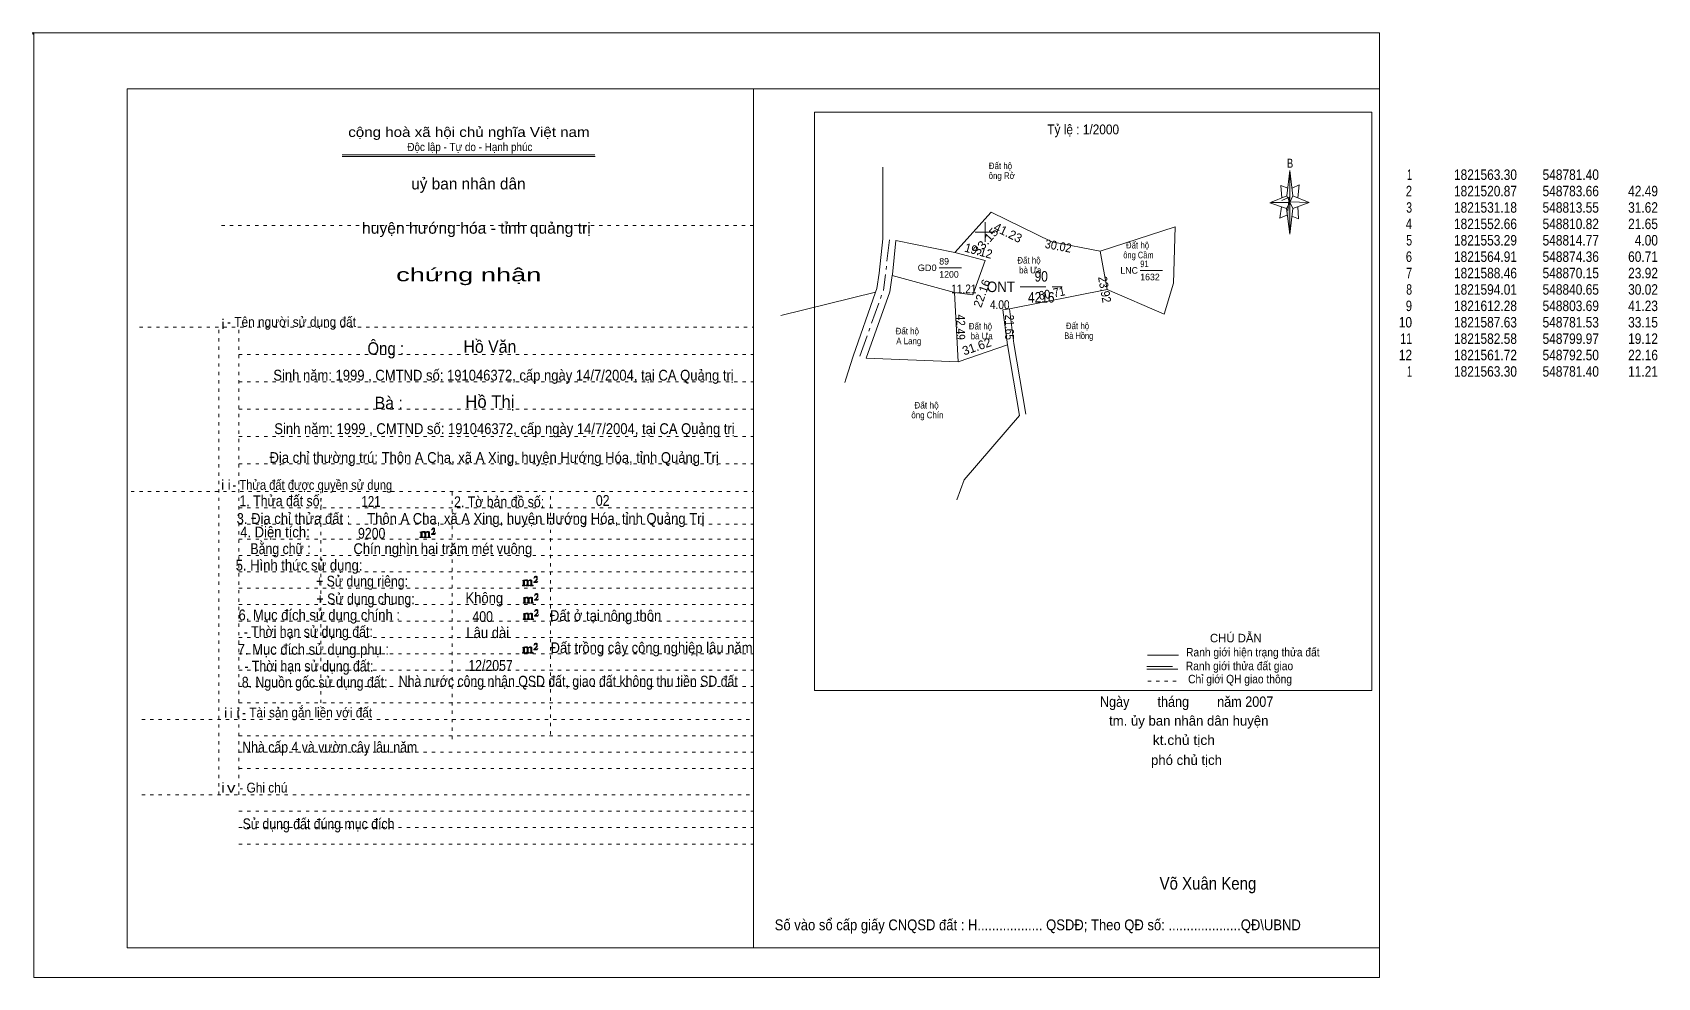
# Model space of a CAD drawing. Header units: centimetres. Extents: x -1.6 to 48, y -3.3 to 25.5.
import ezdxf
from ezdxf.enums import TextEntityAlignment as Align

# ---------------------------------------------------------------- set-up
doc = ezdxf.new("R2010")
doc.units = ezdxf.units.CM
doc.header["$LTSCALE"] = 0.13
for name, pattern in [('DOT_DASHED', [7.7, 5, -1.2, 0.3, -1.2]), ('DOTTED', [1.5, 0.3, -1.2]), ('LONG_DASHED', [7.5, 6, -1.5])]:
    doc.linetypes.add(name, pattern=pattern)
for name, color, linetype, lineweight in [('1', 7, 'DOTTED', 13), ('22', 7, 'Continuous', 13), ('33', 7, 'LONG_DASHED', 13), ('4', 7, 'Continuous', 13), ('5', 7, 'Continuous', 13), ('50', 7, 'Continuous', 13), ('52', 7, 'Continuous', 13), ('53', 7, 'Continuous', 13)]:
    doc.layers.add(name, color=color, linetype=linetype, lineweight=lineweight)
for name, color, linetype in [('10', 7, 'Continuous'), ('23', 7, 'Continuous'), ('30', 7, 'Continuous')]:
    doc.layers.add(name, color=color, linetype=linetype)

msp = doc.modelspace()

# ---------------------------------------------------------------- hatches: boundary and pattern name
at = {"layer": '5'}
msp.add_hatch(color=256, dxfattribs=at).paths.add_polyline_path([(36.77, 20.31), (36.77, 19.35), (36.67, 20.13)])
at = {"layer": '50'}
for points in [[(10.27, 10.13), (10.27, 10.12), (10.27, 10.11), (10.25, 10.11), (10.24, 10.11), (10.24, 10.1), (10.33, 10.1), (10.33, 10.11), (10.32, 10.11), (10.31, 10.11), (10.31, 10.12), (10.31, 10.13), (10.31, 10.24), (10.31, 10.25), (10.32, 10.26), (10.34, 10.26), (10.35, 10.26), (10.36, 10.26), (10.37, 10.25), (10.39, 10.22), (10.39, 10.13), (10.37, 10.12), (10.37, 10.11), (10.36, 10.11), (10.35, 10.11), (10.35, 10.1), (10.44, 10.1), (10.44, 10.11), (10.43, 10.11), (10.42, 10.11), (10.42, 10.12), (10.42, 10.13), (10.42, 10.24), (10.44, 10.26), (10.45, 10.26), (10.46, 10.26), (10.49, 10.26), (10.49, 10.25), (10.5, 10.24), (10.5, 10.22), (10.5, 10.13), (10.5, 10.12), (10.49, 10.11), (10.49, 10.11), (10.47, 10.11), (10.47, 10.1), (10.56, 10.1), (10.56, 10.11), (10.55, 10.11), (10.54, 10.11), (10.53, 10.12), (10.53, 10.13), (10.53, 10.2), (10.53, 10.25), (10.53, 10.26), (10.52, 10.27), (10.5, 10.28), (10.47, 10.28), (10.46, 10.28), (10.44, 10.27), (10.41, 10.25), (10.41, 10.26), (10.4, 10.28), (10.39, 10.28), (10.37, 10.28), (10.35, 10.28), (10.34, 10.28), (10.32, 10.26), (10.31, 10.26), (10.31, 10.25), (10.31, 10.25), (10.31, 10.26), (10.31, 10.28), (10.24, 10.26), (10.24, 10.26), (10.25, 10.26), (10.27, 10.25), (10.27, 10.24), (10.27, 10.23)], [(10.69, 10.19), (10.72, 10.24), (10.72, 10.24), (10.71, 10.22), (10.69, 10.22), (10.68, 10.22), (10.63, 10.22), (10.66, 10.26), (10.67, 10.27), (10.69, 10.28), (10.69, 10.3), (10.69, 10.32), (10.69, 10.34), (10.69, 10.35), (10.69, 10.37), (10.68, 10.38), (10.67, 10.38), (10.66, 10.39), (10.65, 10.39), (10.63, 10.38), (10.63, 10.38), (10.62, 10.37), (10.61, 10.35), (10.59, 10.33), (10.61, 10.33), (10.61, 10.35), (10.62, 10.35), (10.63, 10.36), (10.65, 10.36), (10.66, 10.36), (10.67, 10.35), (10.68, 10.35), (10.68, 10.32), (10.68, 10.3), (10.66, 10.28), (10.66, 10.26), (10.65, 10.25), (10.59, 10.2), (10.59, 10.19)], [(13.39, 8.66), (13.39, 8.65), (13.39, 8.64), (13.38, 8.64), (13.37, 8.64), (13.37, 8.62), (13.45, 8.62), (13.45, 8.64), (13.44, 8.64), (13.43, 8.64), (13.43, 8.65), (13.43, 8.66), (13.43, 8.77), (13.43, 8.78), (13.44, 8.79), (13.47, 8.79), (13.48, 8.79), (13.49, 8.79), (13.5, 8.78), (13.51, 8.74), (13.51, 8.66), (13.5, 8.65), (13.5, 8.64), (13.49, 8.64), (13.48, 8.64), (13.48, 8.62), (13.57, 8.62), (13.57, 8.64), (13.55, 8.64), (13.54, 8.64), (13.54, 8.65), (13.54, 8.66), (13.54, 8.77), (13.57, 8.79), (13.58, 8.79), (13.59, 8.79), (13.61, 8.79), (13.61, 8.78), (13.62, 8.77), (13.62, 8.74), (13.62, 8.66), (13.62, 8.65), (13.61, 8.64), (13.61, 8.64), (13.6, 8.64), (13.6, 8.62), (13.69, 8.62), (13.69, 8.64), (13.67, 8.64), (13.66, 8.64), (13.65, 8.65), (13.65, 8.66), (13.65, 8.73), (13.65, 8.78), (13.65, 8.79), (13.64, 8.8), (13.62, 8.81), (13.6, 8.81), (13.59, 8.81), (13.57, 8.8), (13.53, 8.78), (13.53, 8.79), (13.52, 8.81), (13.51, 8.81), (13.5, 8.81), (13.48, 8.81), (13.47, 8.81), (13.44, 8.79), (13.43, 8.79), (13.43, 8.78), (13.43, 8.78), (13.43, 8.79), (13.43, 8.81), (13.37, 8.79), (13.37, 8.79), (13.38, 8.79), (13.39, 8.78), (13.39, 8.77), (13.39, 8.76)], [(13.82, 8.72), (13.84, 8.77), (13.84, 8.77), (13.83, 8.74), (13.82, 8.74), (13.81, 8.74), (13.75, 8.74), (13.79, 8.79), (13.8, 8.8), (13.82, 8.81), (13.82, 8.83), (13.82, 8.84), (13.82, 8.87), (13.82, 8.88), (13.82, 8.9), (13.81, 8.91), (13.8, 8.91), (13.79, 8.92), (13.77, 8.92), (13.75, 8.91), (13.75, 8.91), (13.74, 8.9), (13.73, 8.88), (13.72, 8.86), (13.73, 8.86), (13.73, 8.88), (13.74, 8.88), (13.75, 8.89), (13.77, 8.89), (13.79, 8.89), (13.8, 8.88), (13.81, 8.88), (13.81, 8.84), (13.81, 8.83), (13.79, 8.81), (13.79, 8.79), (13.77, 8.78), (13.72, 8.73), (13.72, 8.72)], [(13.41, 8.12), (13.41, 8.11), (13.41, 8.1), (13.4, 8.1), (13.39, 8.1), (13.39, 8.09), (13.48, 8.09), (13.48, 8.1), (13.47, 8.1), (13.45, 8.1), (13.45, 8.11), (13.45, 8.12), (13.45, 8.23), (13.45, 8.24), (13.47, 8.26), (13.49, 8.26), (13.5, 8.26), (13.51, 8.26), (13.52, 8.24), (13.53, 8.21), (13.53, 8.12), (13.52, 8.11), (13.52, 8.1), (13.51, 8.1), (13.5, 8.1), (13.5, 8.09), (13.59, 8.09), (13.59, 8.1), (13.58, 8.1), (13.57, 8.1), (13.57, 8.11), (13.57, 8.12), (13.57, 8.23), (13.59, 8.26), (13.6, 8.26), (13.61, 8.26), (13.63, 8.26), (13.63, 8.24), (13.64, 8.23), (13.64, 8.21), (13.64, 8.12), (13.64, 8.11), (13.63, 8.1), (13.63, 8.1), (13.62, 8.1), (13.62, 8.09), (13.71, 8.09), (13.71, 8.1), (13.7, 8.1), (13.69, 8.1), (13.67, 8.11), (13.67, 8.12), (13.67, 8.2), (13.67, 8.24), (13.67, 8.26), (13.66, 8.27), (13.64, 8.28), (13.62, 8.28), (13.61, 8.28), (13.59, 8.27), (13.55, 8.24), (13.55, 8.26), (13.54, 8.28), (13.53, 8.28), (13.52, 8.28), (13.5, 8.28), (13.49, 8.28), (13.47, 8.26), (13.45, 8.26), (13.45, 8.24), (13.45, 8.24), (13.45, 8.26), (13.45, 8.28), (13.39, 8.26), (13.39, 8.26), (13.4, 8.26), (13.41, 8.24), (13.41, 8.23), (13.41, 8.22)], [(13.84, 8.19), (13.86, 8.23), (13.86, 8.23), (13.85, 8.21), (13.84, 8.21), (13.83, 8.21), (13.77, 8.21), (13.81, 8.26), (13.82, 8.27), (13.84, 8.28), (13.84, 8.3), (13.84, 8.31), (13.84, 8.33), (13.84, 8.34), (13.84, 8.37), (13.83, 8.38), (13.82, 8.38), (13.81, 8.39), (13.8, 8.39), (13.77, 8.38), (13.77, 8.38), (13.76, 8.37), (13.75, 8.34), (13.74, 8.32), (13.75, 8.32), (13.75, 8.34), (13.76, 8.34), (13.77, 8.36), (13.8, 8.36), (13.81, 8.36), (13.82, 8.34), (13.83, 8.34), (13.83, 8.31), (13.83, 8.3), (13.81, 8.28), (13.81, 8.26), (13.8, 8.24), (13.74, 8.2), (13.74, 8.19)], [(13.41, 7.64), (13.41, 7.63), (13.41, 7.62), (13.4, 7.62), (13.39, 7.62), (13.39, 7.6), (13.47, 7.6), (13.47, 7.62), (13.46, 7.62), (13.45, 7.62), (13.45, 7.63), (13.45, 7.64), (13.45, 7.75), (13.45, 7.76), (13.46, 7.77), (13.49, 7.77), (13.5, 7.77), (13.51, 7.77), (13.52, 7.76), (13.53, 7.72), (13.53, 7.64), (13.52, 7.63), (13.52, 7.62), (13.51, 7.62), (13.5, 7.62), (13.5, 7.6), (13.59, 7.6), (13.59, 7.62), (13.57, 7.62), (13.56, 7.62), (13.56, 7.63), (13.56, 7.64), (13.56, 7.75), (13.59, 7.77), (13.6, 7.77), (13.61, 7.77), (13.63, 7.77), (13.63, 7.76), (13.64, 7.75), (13.64, 7.72), (13.64, 7.64), (13.64, 7.63), (13.63, 7.62), (13.63, 7.62), (13.62, 7.62), (13.62, 7.6), (13.71, 7.6), (13.71, 7.62), (13.69, 7.62), (13.68, 7.62), (13.67, 7.63), (13.67, 7.64), (13.67, 7.71), (13.67, 7.76), (13.67, 7.77), (13.66, 7.78), (13.64, 7.79), (13.62, 7.79), (13.61, 7.79), (13.59, 7.78), (13.55, 7.76), (13.55, 7.77), (13.54, 7.79), (13.53, 7.79), (13.52, 7.79), (13.5, 7.79), (13.49, 7.79), (13.46, 7.77), (13.45, 7.77), (13.45, 7.76), (13.45, 7.76), (13.45, 7.77), (13.45, 7.79), (13.39, 7.77), (13.39, 7.77), (13.4, 7.77), (13.41, 7.76), (13.41, 7.75), (13.41, 7.74)], [(13.84, 7.7), (13.86, 7.75), (13.86, 7.75), (13.85, 7.72), (13.84, 7.72), (13.83, 7.72), (13.77, 7.72), (13.81, 7.77), (13.82, 7.78), (13.84, 7.79), (13.84, 7.81), (13.84, 7.82), (13.84, 7.85), (13.84, 7.86), (13.84, 7.88), (13.83, 7.89), (13.82, 7.89), (13.81, 7.9), (13.79, 7.9), (13.77, 7.89), (13.77, 7.89), (13.76, 7.88), (13.75, 7.86), (13.74, 7.84), (13.75, 7.84), (13.75, 7.86), (13.76, 7.86), (13.77, 7.87), (13.79, 7.87), (13.81, 7.87), (13.82, 7.86), (13.83, 7.86), (13.83, 7.82), (13.83, 7.81), (13.81, 7.79), (13.81, 7.77), (13.79, 7.76), (13.74, 7.71), (13.74, 7.7)], [(13.39, 6.61), (13.39, 6.6), (13.39, 6.59), (13.38, 6.59), (13.37, 6.59), (13.37, 6.57), (13.45, 6.57), (13.45, 6.59), (13.44, 6.59), (13.43, 6.59), (13.43, 6.6), (13.43, 6.61), (13.43, 6.72), (13.43, 6.73), (13.44, 6.74), (13.47, 6.74), (13.48, 6.74), (13.49, 6.74), (13.5, 6.73), (13.51, 6.69), (13.51, 6.61), (13.5, 6.6), (13.5, 6.59), (13.49, 6.59), (13.48, 6.59), (13.48, 6.57), (13.57, 6.57), (13.57, 6.59), (13.55, 6.59), (13.54, 6.59), (13.54, 6.6), (13.54, 6.61), (13.54, 6.72), (13.57, 6.74), (13.58, 6.74), (13.59, 6.74), (13.61, 6.74), (13.61, 6.73), (13.62, 6.72), (13.62, 6.69), (13.62, 6.61), (13.62, 6.6), (13.61, 6.59), (13.61, 6.59), (13.6, 6.59), (13.6, 6.57), (13.69, 6.57), (13.69, 6.59), (13.67, 6.59), (13.66, 6.59), (13.65, 6.6), (13.65, 6.61), (13.65, 6.68), (13.65, 6.73), (13.65, 6.74), (13.64, 6.75), (13.62, 6.76), (13.6, 6.76), (13.59, 6.76), (13.57, 6.75), (13.53, 6.73), (13.53, 6.74), (13.52, 6.76), (13.51, 6.76), (13.5, 6.76), (13.48, 6.76), (13.47, 6.76), (13.44, 6.74), (13.43, 6.74), (13.43, 6.73), (13.43, 6.73), (13.43, 6.74), (13.43, 6.76), (13.37, 6.74), (13.37, 6.74), (13.38, 6.74), (13.39, 6.73), (13.39, 6.72), (13.39, 6.71)], [(13.82, 6.67), (13.84, 6.72), (13.84, 6.72), (13.83, 6.69), (13.82, 6.69), (13.81, 6.69), (13.75, 6.69), (13.79, 6.74), (13.8, 6.75), (13.82, 6.76), (13.82, 6.78), (13.82, 6.79), (13.82, 6.82), (13.82, 6.83), (13.82, 6.85), (13.81, 6.86), (13.8, 6.86), (13.79, 6.87), (13.77, 6.87), (13.75, 6.86), (13.75, 6.86), (13.74, 6.85), (13.73, 6.83), (13.72, 6.81), (13.73, 6.81), (13.73, 6.83), (13.74, 6.83), (13.75, 6.84), (13.77, 6.84), (13.79, 6.84), (13.8, 6.83), (13.81, 6.83), (13.81, 6.79), (13.81, 6.78), (13.79, 6.76), (13.79, 6.74), (13.77, 6.73), (13.72, 6.68), (13.72, 6.67)]]:
    msp.add_hatch(color=256, dxfattribs=at).paths.add_polyline_path(points)

# ---------------------------------------------------------------- linework, layer by layer
at = {"layer": '1', "linetype": 'Continuous'}
for p, q in [((1.31, -2.42), (1.31, 23.78)), ((1.31, 23.78), (39.51, 23.78)), ((20.41, -2.42), (20.41, 23.78)), ((39.51, -2.42), (39.51, 23.78)), ((7.87, 21.76), (15.58, 21.76)), ((7.87, 21.71), (15.59, 21.71)), ((36.67, 20.13), (36.16, 20.3)), ((1.31, -2.42), (39.51, -2.42))]:
    msp.add_line(p, q, dxfattribs=at)
at = {"layer": '1'}
for p, q in [((4.19, 19.61), (20.41, 19.61)), ((1.69, 16.51), (20.41, 16.51)), ((4.11, 2.25), (4.11, 16.51)), ((4.72, 2.25), (4.72, 16.51)), ((4.72, 15.68), (20.41, 15.68)), ((4.72, 14.84), (20.41, 14.84)), ((4.72, 14.01), (20.41, 14.01)), ((4.72, 13.18), (20.41, 13.18)), ((4.72, 12.34), (20.41, 12.34)), ((1.43, 11.5), (20.41, 11.5)), ((7.22, 5.05), (7.22, 11.5)), ((11.22, 3.95), (11.22, 11.5)), ((14.22, 4.09), (14.22, 11.5)), ((4.72, 11), (20.41, 11)), ((4.72, 10.5), (20.41, 10.5)), ((4.72, 10.05), (20.41, 10.05)), ((4.72, 9.55), (20.41, 9.55)), ((4.72, 9.05), (20.41, 9.05)), ((4.72, 8.55), (20.41, 8.55)), ((4.72, 8.05), (20.41, 8.05)), ((4.72, 7.55), (20.41, 7.55)), ((4.72, 7.05), (20.41, 7.05)), ((4.72, 6.55), (20.41, 6.55)), ((4.72, 6.05), (20.41, 6.05)), ((4.72, 5.55), (20.41, 5.55)), ((4.72, 5.05), (20.41, 5.05)), ((1.76, 4.55), (20.41, 4.55)), ((4.72, 4.05), (20.41, 4.05)), ((4.72, 3.55), (20.41, 3.55)), ((4.72, 3.05), (20.41, 3.05)), ((1.76, 2.25), (20.41, 2.25)), ((4.72, 1.75), (20.41, 1.75)), ((4.72, 1.25), (20.41, 1.25)), ((4.72, 0.75), (20.41, 0.75))]:
    msp.add_line(p, q, dxfattribs=at)
at = {"layer": '1', "linetype": 'Continuous'}
msp.add_lwpolyline([(-1.53, -3.32), (39.51, -3.32), (39.51, 25.48), (-1.53, 25.48)], close=True, dxfattribs=at)
msp.add_lwpolyline([(36.68, 19.93), (36.47, 19.83), (36.52, 20.18)], dxfattribs=at)
at = {"layer": '22'}
for p, q in [((30.99, 18.83), (33.28, 19.57)), ((24.76, 19.15), (26.56, 18.79)), ((24.64, 18.09), (26.55, 17.57)), ((21.25, 16.87), (24.14, 17.58)), ((26.55, 17.57), (26.66, 15.45)), ((31.2, 17.66), (32.94, 16.91)), ((28.16, 15.97), (28.02, 17.04))]:
    msp.add_line(p, q, dxfattribs=at)
at = {"layer": '22', "linetype": 'DOT_DASHED'}
msp.add_line((24.56, 19.17), (24.44, 18.12), dxfattribs=at)
at = {"layer": '22'}
for points in [[(24.14, 17.58), (24.18, 17.69), (24.25, 18.16), (24.36, 19.2), (24.36, 21.39)], [(26.56, 18.79), (27.66, 20.02), (29.51, 19.11), (30.99, 18.83), (31.2, 17.66)], [(32.94, 16.91), (33.22, 17.85), (33.28, 19.57)], [(24.64, 18.09), (24.65, 18.12), (24.76, 19.15)], [(26.55, 17.57), (27.1, 17.5), (27.48, 18.54), (26.56, 18.79)], [(23.85, 15.56), (24.57, 17.59), (24.64, 18.09)], [(23.2, 14.82), (23.23, 14.92), (23.45, 15.63), (24.14, 17.58)], [(31.2, 17.66), (28.22, 17.07), (28.02, 17.04)], [(28.72, 13.86), (28.35, 16.01), (28.22, 17.07)], [(23.85, 15.56), (26.66, 15.45), (26.66, 15.45), (28.16, 15.97)], [(26.62, 11.25), (26.84, 11.85), (28.53, 13.82), (28.16, 15.97)]]:
    msp.add_lwpolyline(points, dxfattribs=at)
at = {"layer": '22', "linetype": 'DOT_DASHED'}
msp.add_lwpolyline([(23.66, 15.63), (24.38, 17.64), (24.44, 18.12)], dxfattribs=at)
at = {"layer": '33'}
msp.add_line((28.55, 17.74), (29.83, 17.74), dxfattribs=at)
at = {"layer": '4'}
for p, q in [((32.43, 6.51), (33.38, 6.51)), ((32.41, 6.08), (33.36, 6.08))]:
    msp.add_line(p, q, dxfattribs=at)
at = {"layer": '4', "linetype": 'LONG_DASHED'}
msp.add_line((32.41, 6.16), (33.36, 6.16), dxfattribs=at)
at = {"layer": '4', "linetype": 'DOTTED'}
msp.add_line((32.44, 5.72), (33.43, 5.72), dxfattribs=at)
at = {"layer": '4'}
msp.add_lwpolyline([(22.28, 23.07), (39.27, 23.07), (39.27, 5.43), (22.28, 5.43)], close=True, dxfattribs=at)
msp.add_circle((-1.55, 25.47), 0.025, dxfattribs=at)
at = {"layer": '5'}
for p, q in [((36.68, 20.51), (36.77, 21.29)), ((36.86, 20.51), (37.36, 20.31)), ((36.86, 20.13), (36.77, 19.35)), ((37.04, 19.81), (36.83, 19.89)), ((37.02, 20.19), (37.04, 19.81))]:
    msp.add_line(p, q, dxfattribs=at)
for points in [[(36.71, 20.75), (36.5, 20.83), (36.53, 20.45)], [(36.84, 20.75), (37.06, 20.85), (37.02, 20.45)], [(36.77, 20.31), (36.68, 20.51), (36.18, 20.31)], [(36.53, 20.37), (36.75, 20.47), (36.71, 20.07)], [(36.77, 20.31), (36.86, 20.13), (37.36, 20.31)]]:
    msp.add_lwpolyline(points, dxfattribs=at)
for points in [[(36.77, 21.29), (36.86, 20.51), (36.77, 20.31)], [(36.77, 20.31), (36.18, 20.31), (36.68, 20.51), (36.86, 20.13), (37.36, 20.31), (36.77, 20.33)], [(36.77, 20.31), (36.77, 19.35), (36.67, 20.13)]]:
    msp.add_lwpolyline(points, close=True, dxfattribs=at)
at = {"layer": '50'}
for points in [[(10.27, 10.13), (10.27, 10.12), (10.27, 10.11), (10.25, 10.11), (10.24, 10.11), (10.24, 10.1), (10.33, 10.1), (10.33, 10.11), (10.32, 10.11), (10.31, 10.11), (10.31, 10.12), (10.31, 10.13), (10.31, 10.24), (10.31, 10.25), (10.32, 10.26), (10.34, 10.26), (10.35, 10.26), (10.36, 10.26), (10.37, 10.25), (10.39, 10.22), (10.39, 10.13), (10.37, 10.12), (10.37, 10.11), (10.36, 10.11), (10.35, 10.11), (10.35, 10.1), (10.44, 10.1), (10.44, 10.11), (10.43, 10.11), (10.42, 10.11), (10.42, 10.12), (10.42, 10.13), (10.42, 10.24), (10.44, 10.26), (10.45, 10.26), (10.46, 10.26), (10.49, 10.26), (10.49, 10.25), (10.5, 10.24), (10.5, 10.22), (10.5, 10.13), (10.5, 10.12), (10.49, 10.11), (10.49, 10.11), (10.47, 10.11), (10.47, 10.1), (10.56, 10.1), (10.56, 10.11), (10.55, 10.11), (10.54, 10.11), (10.53, 10.12), (10.53, 10.13), (10.53, 10.2), (10.53, 10.25), (10.53, 10.26), (10.52, 10.27), (10.5, 10.28), (10.47, 10.28), (10.46, 10.28), (10.44, 10.27), (10.41, 10.25), (10.41, 10.26), (10.4, 10.28), (10.39, 10.28), (10.37, 10.28), (10.35, 10.28), (10.34, 10.28), (10.32, 10.26), (10.31, 10.26), (10.31, 10.25), (10.31, 10.25), (10.31, 10.26), (10.31, 10.28), (10.24, 10.26), (10.24, 10.26), (10.25, 10.26), (10.27, 10.25), (10.27, 10.24), (10.27, 10.23)], [(10.69, 10.19), (10.72, 10.24), (10.72, 10.24), (10.71, 10.22), (10.69, 10.22), (10.68, 10.22), (10.63, 10.22), (10.66, 10.26), (10.67, 10.27), (10.69, 10.28), (10.69, 10.3), (10.69, 10.32), (10.69, 10.34), (10.69, 10.35), (10.69, 10.37), (10.68, 10.38), (10.67, 10.38), (10.66, 10.39), (10.65, 10.39), (10.63, 10.38), (10.63, 10.38), (10.62, 10.37), (10.61, 10.35), (10.59, 10.33), (10.61, 10.33), (10.61, 10.35), (10.62, 10.35), (10.63, 10.36), (10.65, 10.36), (10.66, 10.36), (10.67, 10.35), (10.68, 10.35), (10.68, 10.32), (10.68, 10.3), (10.66, 10.28), (10.66, 10.26), (10.65, 10.25), (10.59, 10.2), (10.59, 10.19)], [(13.39, 8.66), (13.39, 8.65), (13.39, 8.64), (13.38, 8.64), (13.37, 8.64), (13.37, 8.62), (13.45, 8.62), (13.45, 8.64), (13.44, 8.64), (13.43, 8.64), (13.43, 8.65), (13.43, 8.66), (13.43, 8.77), (13.43, 8.78), (13.44, 8.79), (13.47, 8.79), (13.48, 8.79), (13.49, 8.79), (13.5, 8.78), (13.51, 8.74), (13.51, 8.66), (13.5, 8.65), (13.5, 8.64), (13.49, 8.64), (13.48, 8.64), (13.48, 8.62), (13.57, 8.62), (13.57, 8.64), (13.55, 8.64), (13.54, 8.64), (13.54, 8.65), (13.54, 8.66), (13.54, 8.77), (13.57, 8.79), (13.58, 8.79), (13.59, 8.79), (13.61, 8.79), (13.61, 8.78), (13.62, 8.77), (13.62, 8.74), (13.62, 8.66), (13.62, 8.65), (13.61, 8.64), (13.61, 8.64), (13.6, 8.64), (13.6, 8.62), (13.69, 8.62), (13.69, 8.64), (13.67, 8.64), (13.66, 8.64), (13.65, 8.65), (13.65, 8.66), (13.65, 8.73), (13.65, 8.78), (13.65, 8.79), (13.64, 8.8), (13.62, 8.81), (13.6, 8.81), (13.59, 8.81), (13.57, 8.8), (13.53, 8.78), (13.53, 8.79), (13.52, 8.81), (13.51, 8.81), (13.5, 8.81), (13.48, 8.81), (13.47, 8.81), (13.44, 8.79), (13.43, 8.79), (13.43, 8.78), (13.43, 8.78), (13.43, 8.79), (13.43, 8.81), (13.37, 8.79), (13.37, 8.79), (13.38, 8.79), (13.39, 8.78), (13.39, 8.77), (13.39, 8.76)], [(13.82, 8.72), (13.84, 8.77), (13.84, 8.77), (13.83, 8.74), (13.82, 8.74), (13.81, 8.74), (13.75, 8.74), (13.79, 8.79), (13.8, 8.8), (13.82, 8.81), (13.82, 8.83), (13.82, 8.84), (13.82, 8.87), (13.82, 8.88), (13.82, 8.9), (13.81, 8.91), (13.8, 8.91), (13.79, 8.92), (13.77, 8.92), (13.75, 8.91), (13.75, 8.91), (13.74, 8.9), (13.73, 8.88), (13.72, 8.86), (13.73, 8.86), (13.73, 8.88), (13.74, 8.88), (13.75, 8.89), (13.77, 8.89), (13.79, 8.89), (13.8, 8.88), (13.81, 8.88), (13.81, 8.84), (13.81, 8.83), (13.79, 8.81), (13.79, 8.79), (13.77, 8.78), (13.72, 8.73), (13.72, 8.72)], [(13.41, 8.12), (13.41, 8.11), (13.41, 8.1), (13.4, 8.1), (13.39, 8.1), (13.39, 8.09), (13.48, 8.09), (13.48, 8.1), (13.47, 8.1), (13.45, 8.1), (13.45, 8.11), (13.45, 8.12), (13.45, 8.23), (13.45, 8.24), (13.47, 8.26), (13.49, 8.26), (13.5, 8.26), (13.51, 8.26), (13.52, 8.24), (13.53, 8.21), (13.53, 8.12), (13.52, 8.11), (13.52, 8.1), (13.51, 8.1), (13.5, 8.1), (13.5, 8.09), (13.59, 8.09), (13.59, 8.1), (13.58, 8.1), (13.57, 8.1), (13.57, 8.11), (13.57, 8.12), (13.57, 8.23), (13.59, 8.26), (13.6, 8.26), (13.61, 8.26), (13.63, 8.26), (13.63, 8.24), (13.64, 8.23), (13.64, 8.21), (13.64, 8.12), (13.64, 8.11), (13.63, 8.1), (13.63, 8.1), (13.62, 8.1), (13.62, 8.09), (13.71, 8.09), (13.71, 8.1), (13.7, 8.1), (13.69, 8.1), (13.67, 8.11), (13.67, 8.12), (13.67, 8.2), (13.67, 8.24), (13.67, 8.26), (13.66, 8.27), (13.64, 8.28), (13.62, 8.28), (13.61, 8.28), (13.59, 8.27), (13.55, 8.24), (13.55, 8.26), (13.54, 8.28), (13.53, 8.28), (13.52, 8.28), (13.5, 8.28), (13.49, 8.28), (13.47, 8.26), (13.45, 8.26), (13.45, 8.24), (13.45, 8.24), (13.45, 8.26), (13.45, 8.28), (13.39, 8.26), (13.39, 8.26), (13.4, 8.26), (13.41, 8.24), (13.41, 8.23), (13.41, 8.22)], [(13.84, 8.19), (13.86, 8.23), (13.86, 8.23), (13.85, 8.21), (13.84, 8.21), (13.83, 8.21), (13.77, 8.21), (13.81, 8.26), (13.82, 8.27), (13.84, 8.28), (13.84, 8.3), (13.84, 8.31), (13.84, 8.33), (13.84, 8.34), (13.84, 8.37), (13.83, 8.38), (13.82, 8.38), (13.81, 8.39), (13.8, 8.39), (13.77, 8.38), (13.77, 8.38), (13.76, 8.37), (13.75, 8.34), (13.74, 8.32), (13.75, 8.32), (13.75, 8.34), (13.76, 8.34), (13.77, 8.36), (13.8, 8.36), (13.81, 8.36), (13.82, 8.34), (13.83, 8.34), (13.83, 8.31), (13.83, 8.3), (13.81, 8.28), (13.81, 8.26), (13.8, 8.24), (13.74, 8.2), (13.74, 8.19)], [(13.41, 7.64), (13.41, 7.63), (13.41, 7.62), (13.4, 7.62), (13.39, 7.62), (13.39, 7.6), (13.47, 7.6), (13.47, 7.62), (13.46, 7.62), (13.45, 7.62), (13.45, 7.63), (13.45, 7.64), (13.45, 7.75), (13.45, 7.76), (13.46, 7.77), (13.49, 7.77), (13.5, 7.77), (13.51, 7.77), (13.52, 7.76), (13.53, 7.72), (13.53, 7.64), (13.52, 7.63), (13.52, 7.62), (13.51, 7.62), (13.5, 7.62), (13.5, 7.6), (13.59, 7.6), (13.59, 7.62), (13.57, 7.62), (13.56, 7.62), (13.56, 7.63), (13.56, 7.64), (13.56, 7.75), (13.59, 7.77), (13.6, 7.77), (13.61, 7.77), (13.63, 7.77), (13.63, 7.76), (13.64, 7.75), (13.64, 7.72), (13.64, 7.64), (13.64, 7.63), (13.63, 7.62), (13.63, 7.62), (13.62, 7.62), (13.62, 7.6), (13.71, 7.6), (13.71, 7.62), (13.69, 7.62), (13.68, 7.62), (13.67, 7.63), (13.67, 7.64), (13.67, 7.71), (13.67, 7.76), (13.67, 7.77), (13.66, 7.78), (13.64, 7.79), (13.62, 7.79), (13.61, 7.79), (13.59, 7.78), (13.55, 7.76), (13.55, 7.77), (13.54, 7.79), (13.53, 7.79), (13.52, 7.79), (13.5, 7.79), (13.49, 7.79), (13.46, 7.77), (13.45, 7.77), (13.45, 7.76), (13.45, 7.76), (13.45, 7.77), (13.45, 7.79), (13.39, 7.77), (13.39, 7.77), (13.4, 7.77), (13.41, 7.76), (13.41, 7.75), (13.41, 7.74)], [(13.84, 7.7), (13.86, 7.75), (13.86, 7.75), (13.85, 7.72), (13.84, 7.72), (13.83, 7.72), (13.77, 7.72), (13.81, 7.77), (13.82, 7.78), (13.84, 7.79), (13.84, 7.81), (13.84, 7.82), (13.84, 7.85), (13.84, 7.86), (13.84, 7.88), (13.83, 7.89), (13.82, 7.89), (13.81, 7.9), (13.79, 7.9), (13.77, 7.89), (13.77, 7.89), (13.76, 7.88), (13.75, 7.86), (13.74, 7.84), (13.75, 7.84), (13.75, 7.86), (13.76, 7.86), (13.77, 7.87), (13.79, 7.87), (13.81, 7.87), (13.82, 7.86), (13.83, 7.86), (13.83, 7.82), (13.83, 7.81), (13.81, 7.79), (13.81, 7.77), (13.79, 7.76), (13.74, 7.71), (13.74, 7.7)], [(13.39, 6.61), (13.39, 6.6), (13.39, 6.59), (13.38, 6.59), (13.37, 6.59), (13.37, 6.57), (13.45, 6.57), (13.45, 6.59), (13.44, 6.59), (13.43, 6.59), (13.43, 6.6), (13.43, 6.61), (13.43, 6.72), (13.43, 6.73), (13.44, 6.74), (13.47, 6.74), (13.48, 6.74), (13.49, 6.74), (13.5, 6.73), (13.51, 6.69), (13.51, 6.61), (13.5, 6.6), (13.5, 6.59), (13.49, 6.59), (13.48, 6.59), (13.48, 6.57), (13.57, 6.57), (13.57, 6.59), (13.55, 6.59), (13.54, 6.59), (13.54, 6.6), (13.54, 6.61), (13.54, 6.72), (13.57, 6.74), (13.58, 6.74), (13.59, 6.74), (13.61, 6.74), (13.61, 6.73), (13.62, 6.72), (13.62, 6.69), (13.62, 6.61), (13.62, 6.6), (13.61, 6.59), (13.61, 6.59), (13.6, 6.59), (13.6, 6.57), (13.69, 6.57), (13.69, 6.59), (13.67, 6.59), (13.66, 6.59), (13.65, 6.6), (13.65, 6.61), (13.65, 6.68), (13.65, 6.73), (13.65, 6.74), (13.64, 6.75), (13.62, 6.76), (13.6, 6.76), (13.59, 6.76), (13.57, 6.75), (13.53, 6.73), (13.53, 6.74), (13.52, 6.76), (13.51, 6.76), (13.5, 6.76), (13.48, 6.76), (13.47, 6.76), (13.44, 6.74), (13.43, 6.74), (13.43, 6.73), (13.43, 6.73), (13.43, 6.74), (13.43, 6.76), (13.37, 6.74), (13.37, 6.74), (13.38, 6.74), (13.39, 6.73), (13.39, 6.72), (13.39, 6.71)], [(13.82, 6.67), (13.84, 6.72), (13.84, 6.72), (13.83, 6.69), (13.82, 6.69), (13.81, 6.69), (13.75, 6.69), (13.79, 6.74), (13.8, 6.75), (13.82, 6.76), (13.82, 6.78), (13.82, 6.79), (13.82, 6.82), (13.82, 6.83), (13.82, 6.85), (13.81, 6.86), (13.8, 6.86), (13.79, 6.87), (13.77, 6.87), (13.75, 6.86), (13.75, 6.86), (13.74, 6.85), (13.73, 6.83), (13.72, 6.81), (13.73, 6.81), (13.73, 6.83), (13.74, 6.83), (13.75, 6.84), (13.77, 6.84), (13.79, 6.84), (13.8, 6.83), (13.81, 6.83), (13.81, 6.79), (13.81, 6.78), (13.79, 6.76), (13.79, 6.74), (13.77, 6.73), (13.72, 6.68), (13.72, 6.67)]]:
    msp.add_lwpolyline(points, close=True, dxfattribs=at)
at = {"layer": '52'}
for p, q in [((26.08, 18.32), (26.76, 18.32)), ((32.21, 18.24), (32.89, 18.24))]:
    msp.add_line(p, q, dxfattribs=at)
at = {"layer": '53'}
for p, q in [((27.18, 19.41), (27.78, 19.41)), ((27.48, 19.11), (27.48, 19.71))]:
    msp.add_line(p, q, dxfattribs=at)

# ---------------------------------------------------------------- texts
at = {"layer": '1'}
for s, height, width, p in [('cộng hoà xã hội chủ nghĩa Việt nam', 0.3, 1.15, (11.735, 22.31)), ('Độc lập - Tự do - Hạnh phúc', 0.25, 0.9, (11.765, 21.88)), ('chứng nhận', 0.4, 1.55, (11.73, 17.91)), ('- Tên người sử dụng đất', 0.3, 0.9, (6.325, 16.52)), ('- Thửa đất được quyền sử dụng', 0.3, 0.85, (6.96, 11.55)), ('- Tài sản gắn liền với đất ', 0.3, 0.9, (6.85, 4.61)), ('v', 0.3, 1.3, (4.485, 2.32)), ('- Ghi chú', 0.3, 0.9, (5.465, 2.32))]:
    msp.add_text(s, height=height, dxfattribs=dict(at, width=width)).set_placement(p, align=Align.CENTER)
for s, height, p in [('uỷ ban nhân dân', 0.35, (11.72, 20.71)), ('i', 0.3, (4.235, 16.45)), ('i', 0.3, (4.225, 11.55)), ('i', 0.3, (4.425, 11.55)), ('i', 0.3, (4.315, 4.6)), ('i', 0.3, (4.485, 4.59)), ('i', 0.3, (4.695, 4.6)), ('i', 0.3, (4.235, 2.32))]:
    msp.add_text(s, height=height, dxfattribs=at).set_placement(p, align=Align.CENTER)
at = {"layer": '10', "width": 0.9}
for s, height, p in [('Tỷ lệ : 1/2000', 0.3, (30.47, 22.39)), ('Võ Xuân Keng', 0.38, (34.275, -0.64))]:
    msp.add_text(s, height=height, dxfattribs=at).set_placement(p, align=Align.CENTER)
at = {"layer": '23'}
for s, width, p in [('Đất hộ ', 0.9, (27.98, 21.33)), ('ông Rở', 0.9, (27.985, 21.03)), ('ông Cầm', 0.85, (32.155, 18.61)), ('Đất hộ ', 0.9, (32.16, 18.91)), ('Đất hộ ', 0.9, (28.85, 18.45)), ('bà Ưa', 0.9, (28.855, 18.15)), ('Đất hộ ', 0.9, (25.14, 16.29)), ('Đất hộ ', 0.9, (27.37, 16.44)), ('Bà Hồng', 0.85, (30.335, 16.15)), ('Đất hộ ', 0.9, (30.33, 16.45)), ('A Lang', 0.9, (25.15, 15.99)), ('bà Ưa', 0.9, (27.375, 16.14)), (' ông Chín', 0.9, (25.685, 13.73)), ('Đất hộ', 0.95, (25.69, 14.03))]:
    msp.add_text(s, height=0.2, dxfattribs=dict(at, width=width)).set_placement(p, align=Align.CENTER)
at = {"layer": '30'}
for s, width, p in [('1', 0.65, (40.5, 21)), ('1821563.30', 0.85, (43.7, 21)), ('548781.40', 0.85, (46.2, 21)), ('548781.40', 0.85, (46.2, 21)), ('2', 0.8, (40.5, 20.5)), ('1821520.87', 0.85, (43.7, 20.5)), ('548783.66', 0.85, (46.2, 20.5)), ('42.49', 0.85, (48, 20.5)), ('3', 0.75, (40.5, 20)), ('1821531.18', 0.85, (43.7, 20)), ('548813.55', 0.85, (46.2, 20)), ('31.62', 0.85, (48, 20)), ('1821552.66', 0.85, (43.7, 19.5)), ('548810.82', 0.85, (46.2, 19.5)), ('21.65', 0.85, (48, 19.5)), ('4', 0.8, (40.5, 19.5)), ('5', 0.75, (40.5, 19)), ('1821553.29', 0.85, (43.7, 19)), ('548814.77', 0.85, (46.2, 19)), ('4.00', 0.85, (48, 19)), ('6', 0.8, (40.5, 18.5)), ('1821564.91', 0.85, (43.7, 18.5)), ('548874.36', 0.85, (46.2, 18.5)), ('60.71', 0.85, (48, 18.5)), ('7', 0.75, (40.5, 18)), ('1821588.46', 0.85, (43.7, 18)), ('548870.15', 0.85, (46.2, 18)), ('23.92', 0.85, (48, 18)), ('8', 0.75, (40.5, 17.5)), ('1821594.01', 0.85, (43.7, 17.5)), ('548840.65', 0.85, (46.2, 17.5)), ('30.02', 0.85, (48, 17.5)), ('9', 0.8, (40.5, 17)), ('1821612.28', 0.85, (43.7, 17)), ('548803.69', 0.85, (46.2, 17)), ('41.23', 0.85, (48, 17)), ('10', 0.85, (40.5, 16.5)), ('1821587.63', 0.85, (43.7, 16.5)), ('548781.53', 0.85, (46.2, 16.5)), ('33.15', 0.85, (48, 16.5)), ('11', 0.75, (40.5, 16)), ('1821582.58', 0.85, (43.7, 16)), ('548799.97', 0.85, (46.2, 16)), ('19.12', 0.85, (48, 16)), ('12', 0.85, (40.5, 15.5)), ('1821561.72', 0.85, (43.7, 15.5)), ('548792.50', 0.85, (46.2, 15.5)), ('22.16', 0.85, (48, 15.5)), ('1', 0.65, (40.5, 15)), ('1821563.30', 0.85, (43.7, 15)), ('548781.40', 0.85, (46.2, 15)), ('11.21', 0.85, (48, 15))]:
    msp.add_text(s, height=0.32, dxfattribs=dict(at, width=width)).set_placement(p, align=Align.RIGHT)
for s, height, rotation, width, p in [('33.15', 0.26, 48.045, 1.1, (27.586, 19.043)), ('19.12', 0.27, 344.684, 0.95, (27.244, 18.706)), ('30.02', 0.27, 349.345, 0.9, (29.685, 18.854)), ('23.92', 0.27, 280.136, 0.9, (30.993, 17.634)), ('60.71', 0.27, 11.034, 0.9, (29.539, 17.408)), ('42.49', 0.27, 270, 0.85, (26.6, 16.51)), ('21.65', 0.27, 270, 0.85, (28.09, 16.505))]:
    msp.add_text(s, height=height, rotation=rotation, dxfattribs=dict(at, width=width)).set_placement(p, align=Align.CENTER)
for s, height, rotation, p in [('41.23', 0.27, 333.696, (28.115, 19.27)), ('22.16', 0.26, 70.297, (27.502, 17.496)), ('31.62', 0.27, 19.031, (27.266, 15.793))]:
    msp.add_text(s, height=height, rotation=rotation, dxfattribs=at).set_placement(p, align=Align.CENTER)
at = {"layer": '30', "width": 0.85}
for s, p in [('11.21', (26.83, 17.54)), ('4.00', (27.925, 17.06))]:
    msp.add_text(s, height=0.27, dxfattribs=at).set_placement(p, align=Align.CENTER)
at = {"layer": '33', "width": 0.95}
msp.add_text('ONT', height=0.32, dxfattribs=at).set_placement((28.39, 17.58), align=Align.RIGHT)
at = {"layer": '33', "width": 0.85}
for s, p in [('90', (29.19, 17.9)), ('4216', (29.19, 17.26))]:
    msp.add_text(s, height=0.32, dxfattribs=at).set_placement(p, align=Align.CENTER)
at = {"layer": '4'}
msp.add_text('CHÚ DẪN', height=0.2591, dxfattribs=at).set_placement((35.125, 6.9), align=Align.CENTER)
at = {"layer": '4', "width": 0.9}
for s, p in [('Ranh giới hiện trạng thửa đất', (35.645, 6.47)), ('Ranh giới thửa đất giao ', (35.28, 6.05)), ('Chỉ giới QH giao thông', (35.255, 5.65))]:
    msp.add_text(s, height=0.2591, dxfattribs=at).set_placement(p, align=Align.CENTER)
at = {"layer": '5', "width": 0.75}
msp.add_text('B', height=0.276, dxfattribs=at).set_placement((36.78, 21.37), align=Align.CENTER)
at = {"layer": '50'}
for s, height, width, p in [('  huyện hướng hóa - tỉnh quảng trị', 0.34, 1.05, (11.83, 19.36)), ('Ông :', 0.38, 0.9, (9.2, 15.67)), ('Hồ Văn', 0.38, 0.95, (12.375, 15.73)), ('Sinh năm: 1999 , CMTND số: 191046372, cấp ngày 14/7/2004, tại CA Quảng trị', 0.33, 0.9, (12.79, 14.88)), ('Bà :', 0.38, 0.95, (9.29, 14.01)), ('Sinh năm: 1999 , CMTND số: 191046372, cấp ngày 14/7/2004, tại CA Quảng trị', 0.33, 0.9, (12.82, 13.25)), ('Địa chỉ thường trú: Thôn A Cha, xã A Xing, huyện Hướng Hóa, tỉnh Quảng Trị', 0.33, 0.9, (12.505, 12.37)), ('1. Thửa đất số:  ', 0.33, 0.85, (6.115, 11.05)), ('121', 0.33, 0.8, (8.75, 11.03)), ('2. Tờ bản đồ số:  ', 0.33, 0.85, (12.76, 11.02)), ('02', 0.33, 0.85, (15.815, 11.06)), ('3. Địa chỉ thửa đất : ', 0.33, 0.9, (6.44, 10.51)), ('4. Diện tích: ', 0.33, 0.9, (5.875, 10.1)), ('Thôn A Cha, xã A Xing, huyện Hướng Hóa, tỉnh Quảng Trị', 0.33, 0.9, (13.775, 10.51)), ('Bằng chữ :', 0.33, 0.85, (5.99, 9.59)), ('Chín nghìn hai trăm mét vuông', 0.33, 0.9, (10.94, 9.59)), ('9200', 0.33, 0.85, (8.77, 10.06)), ('5. Hình thức sử dụng:', 0.33, 0.9, (6.555, 9.09)), ('+ Sử dụng riêng:', 0.33, 0.85, (8.475, 8.6)), ('Không', 0.33, 0.9, (12.205, 8.09)), ('6. Mục đích sử dụng chính :', 0.33, 0.9, (7.17, 7.57)), ('+ Sử dụng chung:', 0.33, 0.85, (8.585, 8.06)), ('400', 0.33, 0.85, (12.155, 7.52)), ('Đất ở tại nông thôn', 0.33, 0.9, (15.905, 7.55)), ('- Thời hạn sử dụng đất:', 0.33, 0.85, (6.835, 7.06)), ('Lâu dài', 0.33, 0.9, (12.31, 7.03)), ('Đất trồng cây công nghiệp lâu năm', 0.33, 0.9, (17.305, 6.57)), ('7. Mục đích sử dụng phụ :', 0.33, 0.9, (6.99, 6.52)), ('- Thời hạn sử dụng đất:', 0.33, 0.85, (6.855, 6.01)), ('12/2057', 0.33, 0.85, (12.395, 6.03)), ('8. Nguồn gốc sử dụng đất:', 0.33, 0.85, (7.03, 5.52)), ('Nhà nước công nhận QSD đất, giao đất không thu tiền SD đất', 0.33, 0.85, (14.765, 5.55)), ('Ngày        tháng        năm 2007', 0.32, 0.9, (33.625, 4.93)), ('kt.chủ tịch', 0.3, 1.05, (33.54, 3.77)), ('Nhà cấp 4 và vườn cây lâu năm', 0.33, 0.85, (7.49, 3.54)), ('Sử dụng đất đúng mục đích ', 0.33, 0.85, (7.2, 1.2)), ('Số vào sổ cấp giấy CNQSD đất : H.................. QSDĐ; Theo QĐ số: ....................QĐ\\UBND', 0.33, 0.9, (29.085, -1.88))]:
    msp.add_text(s, height=height, dxfattribs=dict(at, width=width)).set_placement(p, align=Align.CENTER)
for s, height, p in [('Hồ Thị', 0.38, (12.375, 14.05)), ('tm. ủy ban nhân dân huyện ', 0.3, (33.745, 4.36)), ('phó chủ tịch', 0.3, (33.62, 3.16))]:
    msp.add_text(s, height=height, dxfattribs=at).set_placement(p, align=Align.CENTER)
at = {"layer": '52', "width": 1.05}
msp.add_text('GD0', height=0.2, dxfattribs=at).set_placement((26, 18.22), align=Align.RIGHT)
at = {"layer": '52'}
for s, p in [('89', (26.08, 18.42)), ('1200', (26.08, 18.02)), ('1632', (32.21, 17.94))]:
    msp.add_text(s, height=0.2, dxfattribs=at).set_placement(p)
msp.add_text('LNC', height=0.2, dxfattribs=at).set_placement((32.14, 18.14), align=Align.RIGHT)
at = {"layer": '52', "width": 0.85}
msp.add_text('91', height=0.2, dxfattribs=at).set_placement((32.21, 18.34))

doc.saveas('drawing.dxf')
